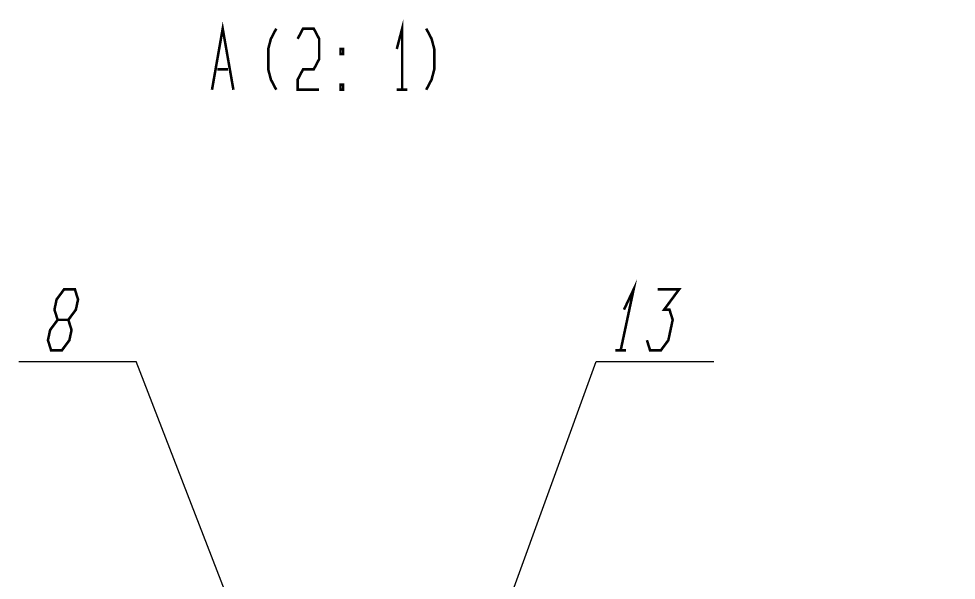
# Model space of a CAD drawing. Header units: millimetres. Extents: x 0 to 1189, y 0 to 841.
# Drawn here: x 402.4 to 494.3, y 177.6 to 232.6 of the extents above; entities that cross this region are included whole.
import ezdxf

# ---------------------------------------------------------------- set-up
doc = ezdxf.new("R2010")
doc.units = ezdxf.units.MM
doc.header["$LTSCALE"] = 65.395
doc.layers.get('0').update_dxf_attribs({"linetype": 'CONTINUOUS'})
doc.styles.get("Standard").update_dxf_attribs({"font": 'txt', "width": 0.7})
doc.dimstyles.get("Standard").update_dxf_attribs({"dimtxt": 3.5, "dimasz": 3, "dimexe": 0.18, "dimexo": 0.0625, "dimgap": 0.09, "dimtad": 1, "dimdec": 5, "dimdsep": 46, "dimtxsty": 'STANDARD', "dimblk": '_FILLED', "dimblk1": '_FILLED', "dimblk2": '_FILLED', "dimcen": 0.09, "dimadec": 0, "dimazin": 0, "dimtol": 1, "dimtp": 1e-05, "dimtm": 1e-05, "dimtfac": 1, "dimtdec": 5, "dimtofl": 0, "dimtmove": 0, "dimatfit": 3, "dimldrblk": '_FILLED', "dimfxl": 1, "dimtolj": 1, "dimarcsym": 0})

# ---------------------------------------------------------------- blocks, each defined once
blk = doc.blocks.new('_FILLED')
at = {"color": 0, "linetype": 'BYBLOCK'}
blk.add_solid([(0, 0), (-1, 0.167), (-1, -0.167)], dxfattribs=at)
blk = doc.blocks.new('BALLOON2001_BL11', base_point=(408.202, 202.555))
at = {"color": 2, "linetype": 'CONTINUOUS'}
blk.add_line((402.44, 199.01), (413.964, 199.01), dxfattribs=at)
at = {"color": 2, "linetype": 'CONTINUOUS', "const_width": 0.25}
for points in [[(407.302, 203.1), (408.04, 204.1), (408.252, 205.1), (407.94, 206.1), (406.89, 206.1), (406.152, 205.1), (405.94, 204.1), (406.252, 203.1)], [(405.614, 200.1), (406.664, 200.1), (407.402, 201.1), (407.615, 202.1), (407.302, 203.1), (406.252, 203.1), (405.514, 202.1), (405.302, 201.1), (405.614, 200.1)]]:
    blk.add_lwpolyline(points, dxfattribs=at)
blk = doc.blocks.new('BALLOON2001_BL13', base_point=(464.815, 202.555))
at = {"color": 2, "linetype": 'CONTINUOUS'}
blk.add_line((459.053, 199.01), (470.577, 199.01), dxfattribs=at)
at = {"color": 2, "linetype": 'CONTINUOUS', "const_width": 0.25}
for points in [[(461.765, 204.1), (462.715, 206.1), (461.44, 200.1)], [(465.077, 206.1), (467.177, 206.1), (465.702, 204.1), (466.227, 204.1), (466.54, 203.1), (466.115, 201.1), (465.377, 200.1), (464.327, 200.1), (464.015, 201.1)], [(460.915, 200.1), (461.965, 200.1)]]:
    blk.add_lwpolyline(points, dxfattribs=at)

msp = doc.modelspace()

# ---------------------------------------------------------------- linework, layer by layer
at = {"color": 2, "linetype": 'CONTINUOUS', "const_width": 0.25}
for points in [[(439.4947203, 229.6725394), (440.0197338, 231.6725544), (440.0197338, 225.6725457)], [(421.3822096, 225.6725457), (422.4322365, 231.6725544), (423.4822271, 225.6725457)], [(427.682226, 231.6725544), (427.1572125, 230.6725287), (426.8947239, 229.6725394), (426.8947239, 227.6725244), (427.1572125, 226.672535), (427.682226, 225.6725457)], [(429.7822072, 230.6725287), (430.3072207, 231.6725544), (431.3572113, 231.6725544), (431.8822248, 230.6725287), (431.8822248, 228.67255), (431.3572113, 227.6725244), (430.3072207, 227.6725244), (429.7822072, 226.672535), (429.7822072, 225.6725457), (431.8822248, 225.6725457)], [(442.3822036, 231.6725544), (442.9072171, 230.6725287), (443.1697057, 229.6725394), (443.1697057, 227.6725244), (442.9072171, 226.672535), (442.3822036, 225.6725457)], [(434.2447309, 229.1725266), (433.982206, 229.1725266), (433.982206, 229.6725394), (434.2447309, 229.6725394), (434.2447309, 229.1725266)], [(421.9072231, 227.6725244), (422.9572137, 227.6725244)], [(434.2447309, 225.6725457), (433.982206, 225.6725457), (433.982206, 226.1725222), (434.2447309, 226.1725222), (434.2447309, 225.6725457)], [(439.4947203, 225.6725457), (440.544711, 225.6725457)]]:
    msp.add_lwpolyline(points, dxfattribs=at)

# ---------------------------------------------------------------- block references
at = {"color": 2, "linetype": 'CONTINUOUS'}
for name, p in [('BALLOON2001_BL13', (464.8150785, 202.5553176)), ('BALLOON2001_BL11', (408.2024428, 202.5553176))]:
    msp.add_blockref(name, p, dxfattribs=at)

# ---------------------------------------------------------------- leaders
for points in [[(425.0485557, 170.3221011), (413.9644625, 199.0104888)], [(433.1513563, 127.8243501), (459.0530588, 199.0104888)], [(483.8820295, 163.1517875), (530.1199845, 199.0104888)]]:
    msp.add_leader(points, dimstyle='STANDARD', override={"dimtad": 0, "dimldrblk": 'DOT'}, dxfattribs=at)

doc.saveas('drawing.dxf')
